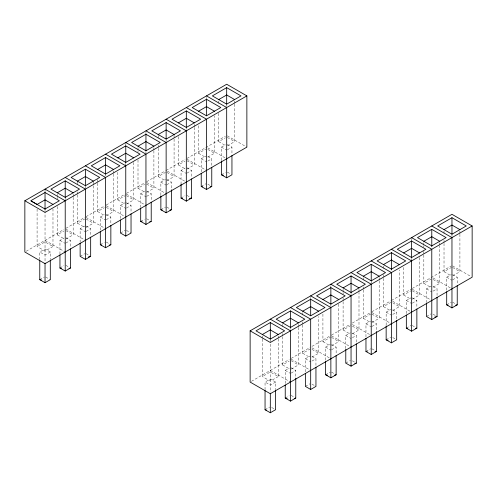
<?xml version="1.0" encoding="UTF-8"?>
<svg xmlns="http://www.w3.org/2000/svg" width="497" height="497" viewBox="0 0 497 497"><rect width="100%" height="100%" fill="white"/><g stroke="black" fill="none" stroke-linecap="round" stroke-linejoin="round"><path stroke-width="0.37" stroke-dasharray="2.48 1.86" d="M26.155 251.258L63.914 229.452M65.865 228.328L84.751 217.425M86.049 216.673L104.283 206.149M106.234 205.019L125.114 194.122M126.418 193.37L144.646 182.846M146.603 181.716L165.482 170.813M166.135 170.44L185.014 159.537M186.965 158.413L225.383 136.234M37.089 209.026L37.089 246.506L45.034 241.915L52.98 246.506L52.98 209.026M57.273 206.553L57.273 234.851L63.889 231.024M77.451 194.899L77.451 223.196L84.739 218.991M97.636 183.244L97.636 211.542L104.258 207.721M117.82 172.36L117.82 199.893L125.107 195.688M138.004 159.941L138.004 188.239L144.627 184.418M158.189 148.286L158.189 176.584L165.47 172.378M178.373 136.638L178.373 164.936L184.99 161.109M198.552 125.747L198.552 153.281L205.839 149.075M218.736 113.328L218.736 141.626L225.358 137.806M39.766 259.689L39.766 252.01L45.034 248.966L50.303 252.01L50.303 259.689M59.951 254.178L59.951 240.355L63.902 238.075M80.135 242.524L80.135 228.701L84.745 226.042M100.319 230.105L100.319 217.052L104.264 214.766M120.498 218.45L120.498 205.398L125.107 202.739M140.682 207.566L140.682 193.743L144.633 191.463M160.866 195.147L160.866 182.095L165.476 179.429M181.051 184.263L181.051 170.44L185.002 168.16M201.235 171.838L201.235 158.785L205.839 156.126M221.413 160.189L221.413 147.131L225.365 144.851M52.98 246.506L45.034 251.091L37.089 246.506M65.877 239.057L73.165 234.851L73.165 197.371M86.062 227.402L93.349 223.196L93.349 185.723M106.246 215.748L113.527 211.542L113.527 174.068M126.431 204.099L133.712 199.893L133.712 162.413M146.615 192.445L153.896 188.239L153.896 150.765M166.793 180.79L174.08 176.584L174.08 139.11M186.978 169.142L194.265 164.936L194.265 127.456M207.827 157.102L214.449 153.281L214.449 115.807M227.346 145.832L234.627 141.626L234.627 104.153M50.303 252.01L45.034 255.048L39.766 252.01M65.877 243.014L70.481 240.355L70.481 247.264M86.056 231.366L90.665 228.701L90.665 236.379M106.24 219.711L110.85 217.052L110.85 223.961M126.424 208.057L131.034 205.398L131.034 213.076M146.609 196.402L151.218 193.743L151.218 200.658M166.793 184.754L171.403 182.095L171.403 189.773M186.978 173.099L191.581 170.44L191.581 177.348M207.814 161.065L211.765 158.785L211.765 166.464M227.34 149.796L231.95 147.131L231.95 154.045M39.766 279.656L44.376 276.991M59.951 268.001L63.902 265.721M80.135 256.346L84.745 253.687M100.319 244.692L104.264 242.412M120.498 233.043L125.107 230.378M140.682 221.389L144.633 219.109M160.866 209.734L165.476 207.075M181.051 198.086L185.002 195.806M201.235 186.431L205.839 183.772M221.413 174.776L225.365 172.496M251.432 381.323L289.198 359.517M291.149 358.393L310.035 347.49M311.986 346.366L329.567 336.214M331.518 335.09L350.397 324.187M352.354 323.056L370.582 312.532M371.886 311.781L390.766 300.884M391.419 300.505L410.951 289.229M412.249 288.477L451.313 265.92M262.373 339.091L262.373 376.571L270.318 371.98L278.264 376.571L278.264 339.091M282.551 336.618L282.551 364.916L289.173 361.095M302.735 324.963L302.735 353.261L310.022 349.056M322.92 314.079L322.92 341.613L330.207 337.407M343.104 301.66L343.104 329.958L350.385 325.752M363.288 290.006L363.288 318.304L370.569 314.098M383.473 278.351L383.473 306.655L390.754 302.449M403.651 267.467L403.651 295.001L410.938 290.795M423.835 255.048L423.835 283.346L431.123 279.14M444.02 243.393L444.02 271.691L451.307 267.492M265.05 389.754L265.05 382.075L270.318 379.031L275.587 382.075L275.587 389.754M285.235 383.473L285.235 370.42L289.186 368.14M305.419 371.824L305.419 358.766L310.022 356.107M325.597 360.17L325.597 347.117L330.207 344.452M345.782 348.515L345.782 335.463L350.391 332.804M365.966 336.867L365.966 323.808L370.576 321.149M386.15 325.212L386.15 312.159L390.76 309.494M406.335 313.557L406.335 300.505L410.944 297.846M426.519 302.673L426.519 288.85L431.123 286.191M446.697 290.254L446.697 277.202L451.307 274.537M278.264 376.571L270.318 381.156L262.373 376.571M291.161 369.122L298.448 364.916L298.448 327.442M312.01 357.088L318.627 353.261L318.627 316.552M331.53 345.819L338.811 341.613L338.811 304.133M352.373 333.779L358.996 329.958L358.996 292.484M371.893 322.51L379.18 318.304L379.18 280.83M392.742 310.476L399.364 306.655L399.364 269.939M412.262 299.206L419.549 295.001L419.549 257.521M433.111 287.173L439.727 283.346L439.727 245.872M452.63 275.897L459.911 271.691L459.911 234.217M275.587 382.075L270.318 385.113L265.05 382.075M291.161 373.079L295.765 370.42L295.765 378.099M311.998 361.052L315.949 358.766L315.949 366.451M331.524 349.776L336.134 347.117L336.134 354.026M352.367 337.743L356.318 335.463L356.318 343.141M371.893 326.473L376.502 323.808L376.502 331.487M392.736 314.439L396.681 312.159L396.681 319.838M412.255 303.164L416.865 300.505L416.865 307.413M433.098 291.13L437.049 288.85L437.049 295.765M452.624 279.861L457.234 277.202L457.234 284.88M265.05 409.721L269.66 407.055M285.235 398.066L289.186 395.786M305.419 386.411L310.022 383.752M325.597 374.763L330.207 372.098M345.782 363.108L350.391 360.449M365.966 351.454L370.576 348.795M386.15 339.805L390.76 337.14M406.335 328.15L410.944 325.492M426.519 316.496L431.123 313.837M446.697 304.841L451.307 302.182M227.334 135.855L246.866 147.131M452.618 265.92L470.845 276.45M227.346 137.42L234.627 141.626M452.63 267.492L459.911 271.691M227.34 144.472L231.95 147.131M452.624 274.537L457.234 277.202M218.736 141.626L225.358 145.453M444.02 271.691L451.307 275.897M221.413 147.131L226.682 150.175M446.697 277.202L451.966 280.24M207.802 147.882L225.383 158.034M433.086 277.953L450.667 288.098M207.827 149.46L214.449 153.281M433.111 279.525L439.727 283.346M207.814 156.505L211.765 158.785M433.098 286.57L437.049 288.85M198.552 153.281L205.839 157.487M423.835 283.346L431.123 287.552M227.34 172.117L230.633 174.018M452.624 302.182L457.234 304.841M201.235 158.785L206.497 161.829M426.519 288.85L431.781 291.894M186.965 159.164L206.497 170.44M412.249 289.229L431.781 300.505M186.978 160.73L194.265 164.936M412.262 290.795L419.549 295.001M186.978 167.781L191.581 170.44M412.255 297.846L416.865 300.505M178.373 164.936L184.99 168.756M403.651 295.001L410.938 299.206M207.814 184.151L211.765 186.431M433.098 314.216L437.049 316.496M181.051 170.44L186.319 173.478M406.335 300.505L411.603 303.543M167.433 171.192L186.319 182.095M392.717 301.257L411.603 312.159M166.793 172.378L174.08 176.584M392.742 302.828L399.364 306.655M166.793 179.429L171.403 182.095M392.736 309.88L396.681 312.159M158.189 176.584L165.47 180.79M383.473 306.655L390.754 310.855M186.978 195.42L191.581 198.086M412.255 325.492L416.865 328.15M160.866 182.095L166.135 185.132M386.15 312.159L391.419 315.197M146.603 182.467L166.135 193.743M371.886 312.532L391.419 323.808M146.615 184.033L153.896 188.239M371.893 314.098L379.18 318.304M146.609 191.084L151.218 193.743M371.893 321.149L376.502 323.808M138.004 188.239L144.627 192.059M363.288 318.304L370.569 322.51M166.793 207.075L171.403 209.734M392.736 337.519L396.681 339.805M140.682 193.743L145.95 196.787M365.966 323.808L371.234 326.852M126.418 194.122L145.95 205.398M352.354 324.56L371.234 335.463M126.431 195.688L133.712 199.893M352.373 326.138L358.996 329.958M126.424 202.739L131.034 205.398M352.367 333.183L356.318 335.463M117.82 199.893L125.107 204.099M343.104 329.958L350.385 334.164M146.609 218.73L149.901 220.631M371.893 348.795L376.502 351.454M120.498 205.398L125.766 208.436M345.782 335.463L351.05 338.507M106.234 205.77L124.467 216.301M331.518 335.842L351.05 347.117M106.246 207.336L113.527 211.542M331.53 337.407L338.811 341.613M106.24 214.387L110.85 217.052M331.524 344.452L336.134 347.117M97.636 211.542L104.258 215.369M322.92 341.613L330.207 345.819M126.424 230.378L131.034 233.043M352.367 360.828L356.318 363.108M100.319 217.052L105.581 220.09M325.597 347.117L330.865 350.155M86.049 217.425L105.581 228.701M311.986 347.869L330.865 358.766M86.062 218.991L93.349 223.196M312.01 349.441L318.627 353.261M86.056 226.042L90.665 228.701M311.998 356.486L315.949 358.766M77.451 223.196L84.739 227.402M302.735 353.261L310.022 357.467M106.24 242.033L110.85 244.692M331.524 372.098L336.134 374.763M80.135 228.701L85.397 231.745M305.419 358.766L310.681 361.81M65.865 229.08L85.397 240.355M291.149 359.145L310.681 370.42M65.877 230.645L73.165 234.851M291.161 360.71L298.448 364.916M65.877 237.696L70.481 240.355M291.161 367.761L295.765 370.42M57.273 234.851L63.889 238.672M282.551 364.916L289.173 368.737M86.056 253.687L90.665 256.346M311.998 384.131L315.949 386.411M59.951 240.355L65.219 243.393M285.235 370.42L290.503 373.464M45.034 240.355L65.219 252.01M270.318 370.42L290.503 382.075M65.877 265.342L69.17 267.237M291.161 395.407L294.448 397.308M45.693 276.991L50.303 279.656M271.635 407.441L275.587 409.721M459.911 231.161L459.911 233.453M451.966 234.982L451.966 236.516M444.02 231.161L444.02 233.453M444.02 240.337L444.02 242.629M439.727 242.809L439.727 245.108M423.835 242.809L423.835 245.108M423.835 245.872L423.835 247.4M423.835 251.227L423.835 254.284M411.603 238.386L411.603 240.716M411.603 258.285L411.603 259.819M383.473 266.119L383.473 268.411M383.473 274.53L383.473 277.587M379.18 277.767L379.18 280.066M371.234 281.103L371.234 283.433M363.288 277.767L363.288 280.066M363.288 286.949L363.288 289.242M358.996 289.422L358.996 291.714M351.05 293.242L351.05 294.777M343.104 289.422L343.104 291.714M343.104 292.484L343.104 294.013M343.104 297.833L343.104 300.896M330.865 285.775L330.865 287.328M330.865 304.897L330.865 306.432M310.681 297.43L310.681 298.983M302.735 312.731L302.735 315.023M302.735 321.907L302.735 324.199M298.448 324.379L298.448 326.678M290.503 327.716L290.503 329.269M282.551 324.379L282.551 326.678M282.551 333.562L282.551 335.854M278.264 336.034L278.264 338.327M270.318 339.855L270.318 392.09M262.373 336.034L262.373 338.327M234.627 101.09L234.627 103.388M226.682 104.917L226.682 106.445M218.736 101.09L218.736 103.388M206.497 97.443L206.497 98.996M194.265 124.399L194.265 126.692M186.319 127.729L186.319 129.282M174.08 135.283L174.08 138.346M166.135 139.874L166.135 141.409M158.189 135.283L158.189 138.346M158.189 145.23L158.189 147.522M153.896 147.702L153.896 150.001M145.95 132.401L145.95 133.954M145.95 151.529L145.95 153.057M138.004 147.702L138.004 150.001M138.004 150.765L138.004 152.293M125.766 143.279L125.766 145.609M125.766 163.178L125.766 165.016M113.527 171.011L113.527 173.304M105.581 174.341L105.581 175.895M97.636 179.423L97.636 182.48M93.349 181.896L93.349 184.959M85.397 185.996L85.397 188.326M77.451 181.896L77.451 184.959M77.451 191.842L77.451 194.134M73.165 194.315L73.165 196.607M65.219 198.135L65.219 199.67M57.273 194.315L57.273 196.607M57.273 197.371L57.273 198.906M45.034 189.891L45.034 192.221M45.034 210.554L45.034 262.789"/><path stroke-width="0.75" d="M24.85 200.769L226.682 84.241L246.866 95.89L246.866 147.131L45.034 263.658L24.85 252.01L24.85 200.769L45.034 212.418L246.866 95.89M45.034 192.507L30.733 200.769L45.034 209.026L59.336 200.769L45.034 192.507L45.034 209.79M65.219 180.858L50.911 189.115L65.219 197.371L79.52 189.115L65.219 180.858L65.219 197.377M85.397 169.204L71.096 177.46L85.397 185.723L99.704 177.46L85.397 169.204L85.397 185.723M105.581 157.549L91.28 165.812L105.581 174.068L119.889 165.812L105.581 157.549L105.581 174.068M125.766 145.901L111.465 154.157L125.766 162.413L140.067 154.157L125.766 145.901L125.766 162.42M145.95 134.246L131.649 142.502L145.95 150.759L160.251 142.502L145.95 134.246L145.95 150.765M166.135 122.591L151.827 130.854L166.135 139.11L180.436 130.854L166.135 122.591L166.135 139.11M186.319 110.943L172.012 119.199L186.319 127.456L200.62 119.199L186.319 110.943L186.319 127.456M206.497 99.288L192.196 107.545L206.497 115.801L220.805 107.545L206.497 99.288L206.497 115.807M226.682 87.634L212.381 95.89L226.682 104.153L240.989 95.89L226.682 87.634L226.682 104.153M57.273 192.786L65.219 188.195L73.165 192.786M77.451 181.132L85.397 176.547L93.349 181.132M97.636 169.477L105.581 164.892L113.527 169.477M117.82 157.829L125.766 153.238L133.712 157.829M138.004 146.174L145.95 141.589L153.896 146.174M158.189 134.519L166.135 129.934L174.08 134.519M178.373 122.871L186.319 118.28L194.265 122.871M198.552 111.216L206.497 106.625L214.449 111.216M218.736 99.562L226.682 94.977L234.627 99.562M39.766 260.453L39.766 279.656L45.034 282.694L50.303 279.656L50.303 260.453M59.951 254.949L59.951 268.001L65.219 271.039L70.481 268.001L70.481 248.804M80.135 243.294L80.135 256.346L85.397 259.391L90.665 256.346L90.665 237.15M100.319 231.639L100.319 244.692L105.581 247.736L110.85 244.692L110.85 225.495M120.498 219.985L120.498 233.043L125.766 236.081L131.034 233.043L131.034 213.847M140.682 208.336L140.682 221.389L145.95 224.433L151.218 221.389L151.218 202.192M160.866 195.911L160.866 209.734L166.135 212.778L171.403 209.734L171.403 189.773M181.051 184.263L181.051 198.086L186.319 201.123L191.581 198.086L191.581 178.883M201.235 173.378L201.235 186.431L206.497 189.469L211.765 186.431L211.765 167.234M221.413 160.953L221.413 174.776L226.682 177.82L231.95 174.776L231.95 155.58M250.134 330.834L451.966 214.306L472.15 225.961L472.15 277.202L270.318 393.73L250.134 382.075L250.134 330.834L270.318 342.489L472.15 225.961M270.318 322.578L256.011 330.834L270.318 339.091L284.619 330.834L270.318 322.578L270.318 339.097M290.503 310.923L276.195 319.18L290.503 327.436L304.804 319.18L290.503 310.923L290.503 327.442M310.681 299.269L296.38 307.531L310.681 315.788L324.988 307.531L310.681 299.269L310.681 315.788M330.865 287.62L316.564 295.877L330.865 304.133L345.173 295.877L330.865 287.62L330.865 304.133M351.05 275.965L336.749 284.222L351.05 292.478L365.351 284.222L351.05 275.965L351.05 292.484M371.234 264.311L356.933 272.567L371.234 280.83L385.535 272.567L371.234 264.311L371.234 280.83M391.419 252.662L377.111 260.919L391.419 269.175L405.72 260.919L391.419 252.662L391.419 269.939M411.603 241.008L397.296 249.264L411.603 257.521L425.904 249.264L411.603 241.008L411.603 257.527M431.781 229.353L417.48 237.609L431.781 245.872L446.089 237.609L431.781 229.353L431.781 246.636M451.966 217.698L437.664 225.961L451.966 234.217L466.267 225.961L451.966 217.698L451.966 234.217M262.373 334.506L270.318 329.915L278.264 334.506M282.551 322.851L290.503 318.266L298.448 322.851M302.735 311.197L310.681 306.612L318.627 311.197M322.92 299.548L330.865 294.957L338.811 299.548M343.104 287.893L351.05 283.302L358.996 287.893M363.288 276.239L371.234 271.654L379.18 276.239M383.473 264.59L391.419 259.999L399.364 264.59M403.651 252.936L411.603 248.345L419.549 252.936M423.835 241.281L431.781 236.696L439.727 241.281M444.02 229.626L451.966 225.042L459.911 229.626M265.05 390.524L265.05 409.721L270.318 412.758L275.587 409.721L275.587 390.524M285.235 385.013L285.235 398.066L290.503 401.11L295.765 398.066L295.765 378.099M305.419 373.359L305.419 386.411L310.681 389.455L315.949 386.411L315.949 367.215M325.597 361.704L325.597 374.763L330.865 377.801L336.134 374.763L336.134 355.56M345.782 349.285L345.782 363.108L351.05 366.146L356.318 363.108L356.318 343.912M365.966 338.401L365.966 351.454L371.234 354.498L376.502 351.454L376.502 331.487M386.15 325.982L386.15 339.805L391.419 342.843L396.681 339.805L396.681 320.602M406.335 315.098L406.335 328.15L411.603 331.188L416.865 328.15L416.865 308.954M426.519 303.443L426.519 316.496L431.781 319.54L437.049 316.496L437.049 297.299M446.697 291.789L446.697 304.841L451.966 307.885L457.234 304.841L457.234 285.645M210.274 186.816L211.765 186.431M189.338 198.657L191.581 198.086M169.906 210.119L171.403 209.734M149.721 221.774L151.218 221.389M109.352 245.077L110.85 244.692M88.423 256.924L90.665 256.346M68.99 268.38L70.481 268.001M455.737 305.226L457.234 304.841M434.807 317.074L437.049 316.496M415.374 328.529L416.865 328.15M375.005 351.839L376.502 351.454M354.821 363.493L356.318 363.108M334.636 375.142L336.134 374.763M294.274 398.451L295.765 398.066M221.413 174.776L223.401 175.279M201.235 186.431L202.559 186.766M181.051 198.086L182.374 198.421M160.866 209.734L162.19 210.069M140.682 221.389L142.005 221.724M446.697 304.841L448.027 305.177M100.319 244.692L101.643 245.027M406.335 328.15L407.658 328.486M386.15 339.805L388.138 340.302M59.951 268.001L61.274 268.337M365.966 351.454L367.289 351.789M39.766 279.656L41.754 280.153M325.597 374.763L327.585 375.26M285.235 398.066L287.223 398.569M265.05 409.721L266.373 410.056M206.497 95.89L226.682 107.545L226.682 177.82M431.781 225.961L451.966 237.609L451.966 307.885M186.319 107.545L206.497 119.199L206.497 189.469M411.603 237.609L431.781 249.264L431.781 319.54M166.135 119.199L186.319 130.854L186.319 201.123M391.419 249.264L411.603 260.919L411.603 331.188M145.95 130.854L166.135 142.502L166.135 212.778M371.234 260.919L391.419 272.567L391.419 342.843M125.766 142.502L145.95 154.157L145.95 224.433M351.05 272.567L371.234 284.222L371.234 354.498M105.581 154.157L125.766 165.812L125.766 236.081M330.865 284.222L351.05 295.877L351.05 366.146M85.397 165.812L105.581 177.46L105.581 247.736M310.681 295.877L330.865 307.531L330.865 377.801M65.219 177.46L85.397 189.115L85.397 259.391M290.503 307.531L310.681 319.18L310.681 389.455M45.034 189.115L65.219 200.769L65.219 271.039M270.318 319.18L290.503 330.834L290.503 401.11M52.98 204.435L45.034 199.85L37.089 204.435L31.367 201.136M270.318 393.562L270.318 412.758M45.034 263.497L45.034 282.694"/></g></svg>
